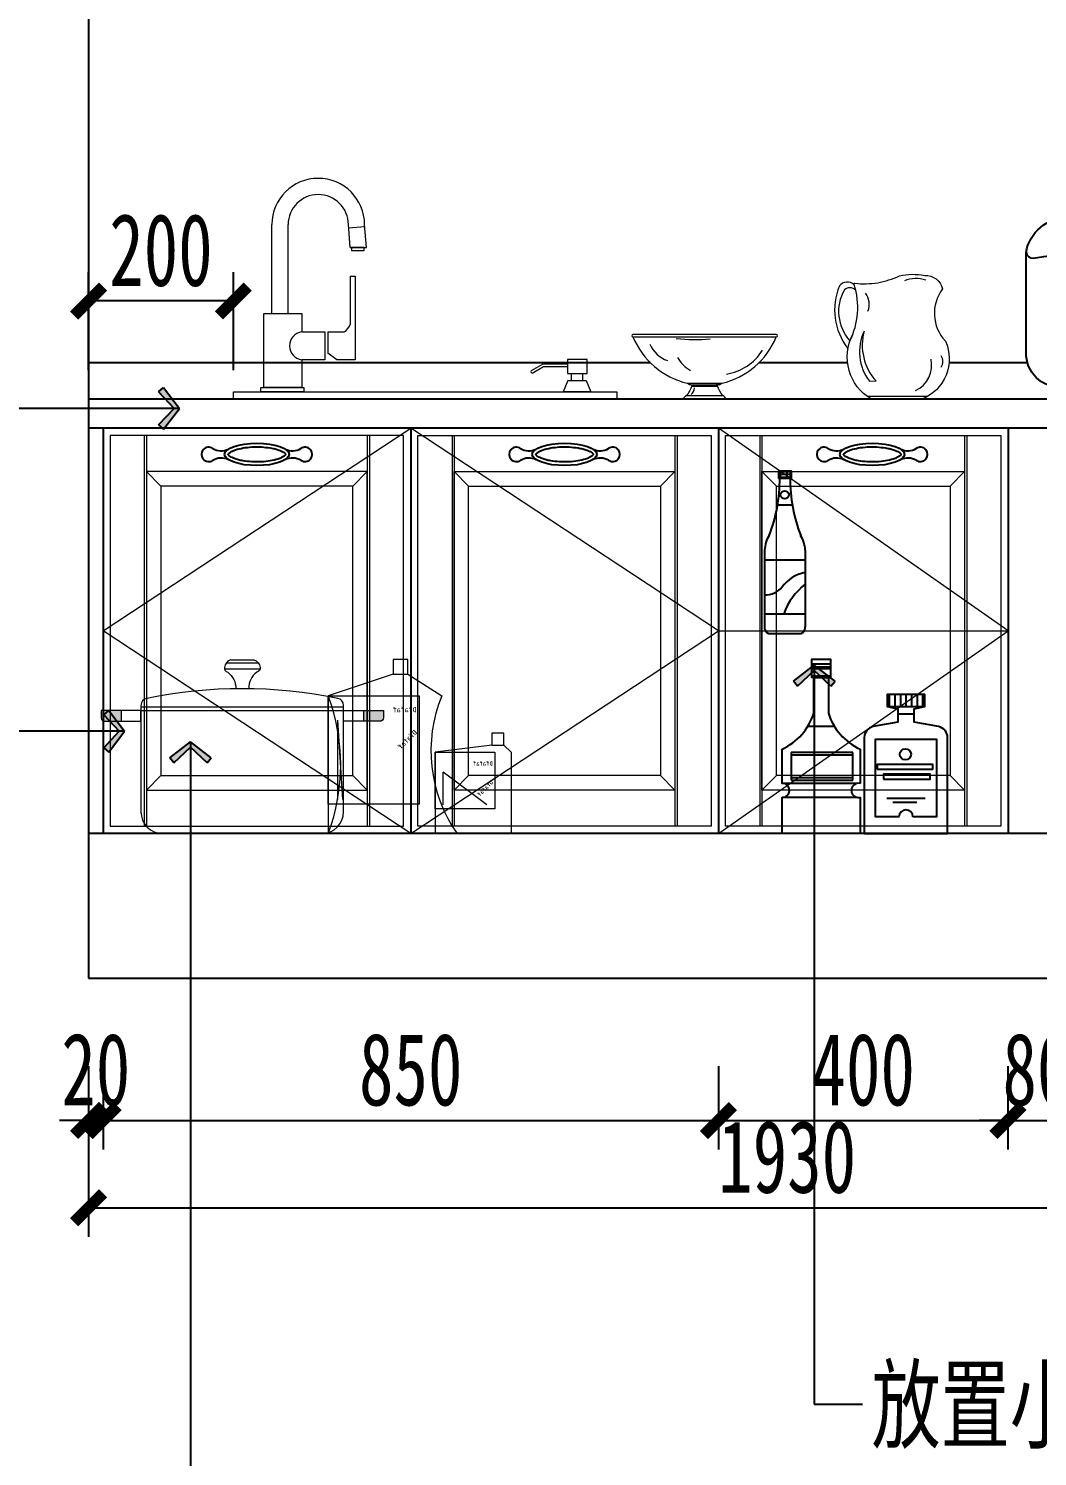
# Model space of a CAD drawing. Header units: millimetres. Extents: x 3104083 to 3173399, y -3165492 to -3044687.
# Drawn here: x 3114958 to 3116351, y -3101658 to -3099686 of the extents above; entities that cross this region are included whole.
import ezdxf

# ---------------------------------------------------------------- set-up
doc = ezdxf.new("R2010")
doc.units = ezdxf.units.MM
doc.header["$LTSCALE"] = 500
doc.header["$MEASUREMENT"] = 0
doc.header["$PDMODE"] = 2
doc.linetypes.add('ACAD_ISO03W100', pattern=[30, 12, -18])
doc.layers.get('0').update_dxf_attribs({"linetype": 'CONTINUOUS'})
doc.layers.get('DEFPOINTS').update_dxf_attribs({"linetype": 'CONTINUOUS'})
for name, color, linetype in [('D-节点尺寸', 5, 'CONTINUOUS'), ('W-基础引线', 35, 'CONTINUOUS'), ('ZB_厨柜', 7, 'CONTINUOUS'), ('台面', 4, 'CONTINUOUS'), ('柜体', 2, 'CONTINUOUS')]:
    doc.layers.add(name, color=color, linetype=linetype)
for name, color, linetype, lineweight in [('墙体', 6, 'CONTINUOUS', 25), ('电器', 85, 'CONTINUOUS', 15), ('辅助线', 252, 'CONTINUOUS', 13)]:
    doc.layers.add(name, color=color, linetype=linetype, lineweight=lineweight)
doc.styles.add('DIM', font='SimSun.ttf', dxfattribs={"width": 0.7})
doc.styles.add('STYLE1', font='SimSun.ttf')
doc.dimstyles.new('40', dxfattribs={"dimscale": 40, "dimtxt": 2.5, "dimasz": 1, "dimexe": 1, "dimexo": 1, "dimgap": 0.5, "dimtad": 1, "dimdec": 0, "dimzin": 0, "dimdsep": 46, "dimtxsty": 'DIM', "dimblk": 'ARCHTICK', "dimcen": 0, "dimclrd": 5, "dimclre": 5, "dimclrt": 35, "dimadec": 0, "dimazin": 0, "dimtfac": 0.5, "dimtdec": 0, "dimtix": 1, "dimtmove": 2, "dimatfit": 2, "dimldrblk": 'A', "dimfxl": 0, "dimtolj": 1, "dimtzin": 0, "dimlwd": -1, "dimlwe": -1, "dimarcsym": 0})
doc.dimstyles.new('基础引线', dxfattribs={"dimtxt": 3, "dimasz": 0.7, "dimexe": 2, "dimexo": 6, "dimgap": 1, "dimtad": 1, "dimdec": 0, "dimdsep": 46, "dimtxsty": 'Standard', "dimblk1": 'A', "dimblk2": 'A', "dimsah": 1, "dimcen": 3, "dimdle": 200, "dimclrd": 256, "dimclre": 256, "dimclrt": 2, "dimadec": 0, "dimazin": 0, "dimtfac": 1, "dimtdec": 0, "dimtix": 1, "dimtmove": 1, "dimatfit": 3, "dimldrblk": 'A', "dimfxl": 0, "dimtvp": 1, "dimtolj": 1, "dimtzin": 0, "dimarcsym": 0})

# ---------------------------------------------------------------- blocks, each defined once
blk = doc.blocks.new('_ArchTick')
at = {"color": 0, "linetype": 'ByBlock', "const_width": 0.4}
blk.add_lwpolyline([(-0.5, -0.5), (0.5, 0.5)], dxfattribs=at)
blk = doc.blocks.new('*D1499')
at = {"layer": 'D-节点尺寸', "color": 5, "ltscale": 100}
for p, q in [((3115060.7, -3101118.8), (3115060.7, -3101234)), ((3115910.7, -3101118.8), (3115910.7, -3101234)), ((3115060.7, -3101194), (3115910.7, -3101194))]:
    blk.add_line(p, q, dxfattribs=at)
at = {"layer": 'DEFPOINTS', "color": 0, "ltscale": 100}
for p in [(3115060.7, -3101078.8), (3115910.7, -3101078.8), (3115910.7, -3101194)]:
    blk.add_point(p, dxfattribs=at)
at = {"layer": 'D-节点尺寸', "color": 5, "ltscale": 100, "xscale": 40, "yscale": 40, "zscale": 40, "rotation": 180}
blk.add_blockref('_ArchTick', (3115060.7, -3101194), dxfattribs=at)
at = {"layer": 'D-节点尺寸', "color": 5, "ltscale": 100, "xscale": 40, "yscale": 40, "zscale": 40}
blk.add_blockref('_ArchTick', (3115910.7, -3101194), dxfattribs=at)
at = {"layer": 'D-节点尺寸', "color": 35, "ltscale": 100, "insert": (3115485.7, -3101124), "char_height": 100, "attachment_point": 5, "style": 'DIM'}
blk.add_mtext('\\A1;850', dxfattribs=at)
blk = doc.blocks.new('A')
for p, q in [((-1.435, 1.148), (-1.09, 1.437)), ((-1.435, 1.148), (-0.369, 0)), ((-1.09, 1.437), (0, 0)), ((-0.369, 0), (-2.127, 0)), ((-1.435, -1.148), (-0.369, 0)), ((-1.09, -1.437), (0, 0)), ((-1.435, -1.148), (-1.09, -1.437))]:
    blk.add_line(p, q)
for points in [[(-1.435, 1.148), (-1.09, 1.437), (-0.369, 0), (0, 0)], [(-1.435, -1.148), (-1.09, -1.437), (-0.369, 0), (0, 0)]]:
    blk.add_solid(points)
blk = doc.blocks.new('*D1500')
at = {"layer": 'D-节点尺寸', "color": 5, "ltscale": 100}
for p, q in [((3115910.7, -3101118.8), (3115910.7, -3101234)), ((3116310.7, -3101118.8), (3116310.7, -3101234)), ((3115910.7, -3101194), (3116310.7, -3101194))]:
    blk.add_line(p, q, dxfattribs=at)
at = {"layer": 'DEFPOINTS', "color": 0, "ltscale": 100}
for p in [(3115910.7, -3101078.8), (3116310.7, -3101078.8), (3116310.7, -3101194)]:
    blk.add_point(p, dxfattribs=at)
at = {"layer": 'D-节点尺寸', "color": 5, "ltscale": 100, "xscale": 40, "yscale": 40, "zscale": 40, "rotation": 180}
blk.add_blockref('_ArchTick', (3115910.7, -3101194), dxfattribs=at)
at = {"layer": 'D-节点尺寸', "color": 5, "ltscale": 100, "xscale": 40, "yscale": 40, "zscale": 40}
blk.add_blockref('_ArchTick', (3116310.7, -3101194), dxfattribs=at)
at = {"layer": 'D-节点尺寸', "color": 35, "ltscale": 100, "insert": (3116110.7, -3101124), "char_height": 100, "attachment_point": 5, "style": 'DIM'}
blk.add_mtext('\\A1;400', dxfattribs=at)
blk = doc.blocks.new('*D1501')
at = {"layer": 'D-节点尺寸', "color": 5, "ltscale": 100}
for p, q in [((3116310.7, -3101118.8), (3116310.7, -3101234)), ((3116390.7, -3101118.8), (3116390.7, -3101234)), ((3116310.7, -3101194), (3116270.7, -3101194)), ((3116310.7, -3101194), (3116390.7, -3101194)), ((3116390.7, -3101194), (3116430.7, -3101194))]:
    blk.add_line(p, q, dxfattribs=at)
at = {"layer": 'DEFPOINTS', "color": 0, "ltscale": 100}
for p in [(3116310.7, -3101078.8), (3116390.7, -3101078.8), (3116390.7, -3101194)]:
    blk.add_point(p, dxfattribs=at)
at = {"layer": 'D-节点尺寸', "color": 5, "ltscale": 100, "xscale": 40, "yscale": 40, "zscale": 40}
blk.add_blockref('_ArchTick', (3116310.7, -3101194), dxfattribs=at)
at = {"layer": 'D-节点尺寸', "color": 5, "ltscale": 100, "xscale": 40, "yscale": 40, "zscale": 40, "rotation": 180}
blk.add_blockref('_ArchTick', (3116390.7, -3101194), dxfattribs=at)
at = {"layer": 'D-节点尺寸', "color": 35, "ltscale": 100, "insert": (3116350.7, -3101124), "char_height": 100, "attachment_point": 5, "style": 'DIM'}
blk.add_mtext('\\A1;80', dxfattribs=at)
blk = doc.blocks.new('*D1509')
at = {"layer": 'D-节点尺寸', "color": 5, "ltscale": 100}
for p, q in [((3115040.7, -3101118.8), (3115040.7, -3101234)), ((3115060.7, -3101118.8), (3115060.7, -3101234)), ((3115040.7, -3101194), (3115000.7, -3101194)), ((3115060.7, -3101194), (3115040.7, -3101194)), ((3115060.7, -3101194), (3115100.7, -3101194))]:
    blk.add_line(p, q, dxfattribs=at)
at = {"layer": 'DEFPOINTS', "color": 0, "ltscale": 100}
for p in [(3115040.7, -3101078.8), (3115060.7, -3101078.8), (3115040.7, -3101194)]:
    blk.add_point(p, dxfattribs=at)
at = {"layer": 'D-节点尺寸', "color": 5, "ltscale": 100, "xscale": 40, "yscale": 40, "zscale": 40}
blk.add_blockref('_ArchTick', (3115040.7, -3101194), dxfattribs=at)
at = {"layer": 'D-节点尺寸', "color": 5, "ltscale": 100, "xscale": 40, "yscale": 40, "zscale": 40, "rotation": 180}
blk.add_blockref('_ArchTick', (3115060.7, -3101194), dxfattribs=at)
at = {"layer": 'D-节点尺寸', "color": 35, "ltscale": 100, "insert": (3115050.7, -3101124), "char_height": 100, "attachment_point": 5, "style": 'DIM'}
blk.add_mtext('\\A1;20', dxfattribs=at)
blk = doc.blocks.new('*D1518')
at = {"layer": 'D-节点尺寸', "color": 5, "ltscale": 100}
for p, q in [((3115040.7, -3101154.7), (3115040.7, -3101354.7)), ((3116970.7, -3101154.7), (3116970.7, -3101354.7)), ((3115040.7, -3101314.7), (3116970.7, -3101314.7))]:
    blk.add_line(p, q, dxfattribs=at)
at = {"layer": 'DEFPOINTS', "color": 0, "ltscale": 100}
for p in [(3115040.7, -3101078.8), (3116970.7, -3101078.8), (3116970.7, -3101314.7)]:
    blk.add_point(p, dxfattribs=at)
at = {"layer": 'D-节点尺寸', "color": 5, "ltscale": 100, "xscale": 40, "yscale": 40, "zscale": 40, "rotation": 180}
blk.add_blockref('_ArchTick', (3115040.7, -3101314.7), dxfattribs=at)
at = {"layer": 'D-节点尺寸', "color": 5, "ltscale": 100, "xscale": 40, "yscale": 40, "zscale": 40}
blk.add_blockref('_ArchTick', (3116970.7, -3101314.7), dxfattribs=at)
at = {"layer": 'D-节点尺寸', "color": 35, "ltscale": 100, "insert": (3116005.7, -3101244.7), "char_height": 100, "attachment_point": 5, "style": 'DIM'}
blk.add_mtext('\\A1;1930', dxfattribs=at)
blk = doc.blocks.new('182')
at = {"layer": 'ZB_厨柜', "color": 253}
for centre, radius, start, end in [((71329.5, -32480.6), 10, 55.1094, 304.8906), ((71346.9, -32452.8), 22.8, 239.4342, 295.2951), ((71346.9, -32508.5), 22.8, 64.7049, 120.5658), ((71445.2, -32452.8), 22.8, 244.7079, 300.5688), ((71445.2, -32508.4), 22.8, 59.4372, 115.298), ((71462.5, -32480.6), 10, 234.9056, 124.8807)]:
    blk.add_arc(centre, radius, start, end, dxfattribs=at)
blk.add_ellipse((71396, -32480.6), major_axis=(-44.6, 0), ratio=0.345562, dxfattribs=at)
blk.add_open_spline([(71356.4, -32480.6), (71356.4, -32480.6), (71356.4, -32480.7), (71356.4, -32480.8), (71356.5, -32480.9), (71356.7, -32481.3), (71356.8, -32481.5), (71357.3, -32482), (71357.5, -32482.3), (71358.6, -32483.2), (71359.5, -32483.8), (71361.9, -32485.1), (71363.4, -32485.8), (71366.6, -32487), (71368.5, -32487.6), (71372.5, -32488.6), (71374.6, -32489.1), (71380.7, -32490.1), (71384.9, -32490.6), (71393.4, -32491.1), (71397.8, -32491.1), (71406.4, -32490.7), (71410.6, -32490.2), (71418.3, -32489), (71421.8, -32488.1), (71426.8, -32486.5), (71428.6, -32485.8), (71431.5, -32484.4), (71432.7, -32483.7), (71434.2, -32482.6), (71434.6, -32482.2), (71435.2, -32481.5), (71435.4, -32481.2), (71435.6, -32480.9), (71435.6, -32480.8), (71435.7, -32480.6), (71435.7, -32480.6), (71435.7, -32480.6), (71435.7, -32480.5), (71435.6, -32480.4), (71435.6, -32480.2), (71435.3, -32479.9), (71435.2, -32479.7), (71434.7, -32479.2), (71434.5, -32478.9), (71433.4, -32478), (71432.4, -32477.3), (71429.9, -32476), (71428.5, -32475.3), (71425.1, -32474.1), (71423.2, -32473.5), (71419.1, -32472.5), (71416.9, -32472), (71410.7, -32471), (71406.5, -32470.6), (71397.9, -32470.1), (71393.5, -32470.1), (71384.9, -32470.6), (71380.8, -32471.1), (71373.1, -32472.4), (71369.6, -32473.3), (71364.7, -32474.9), (71363.1, -32475.6), (71360.3, -32476.9), (71359.2, -32477.6), (71357.8, -32478.7), (71357.4, -32479.1), (71356.8, -32479.8), (71356.6, -32480), (71356.5, -32480.4), (71356.4, -32480.5), (71356.4, -32480.6), (71356.4, -32480.6), (71356.4, -32480.6)], degree=3, knots=[0, 0, 0, 0, 0.09599, 0.09599, 0.19198, 0.19198, 0.28797, 0.28797, 0.38396, 0.38396, 0.56459, 0.56459, 0.74522, 0.74522, 0.92585, 0.92585, 1.10648, 1.10648, 1.409669, 1.409669, 1.712859, 1.712859, 2.016048, 2.016048, 2.319237, 2.319237, 2.516071, 2.516071, 2.712905, 2.712905, 2.839586, 2.839586, 2.966267, 2.966267, 3.06056, 3.06056, 3.154854, 3.154854, 3.249148, 3.249148, 3.343442, 3.343442, 3.437735, 3.437735, 3.532029, 3.532029, 3.714701, 3.714701, 3.897373, 3.897373, 4.080045, 4.080045, 4.262717, 4.262717, 4.567087, 4.567087, 4.871458, 4.871458, 5.175828, 5.175828, 5.480199, 5.480199, 5.672389, 5.672389, 5.86458, 5.86458, 5.989753, 5.989753, 6.114926, 6.114926, 6.208858, 6.208858, 6.283185, 6.283185, 6.283185, 6.283185], dxfattribs=at)
blk = doc.blocks.new('单水槽立面')
at = {"layer": '电器'}
for p, q in [((219410.7, -105582.9), (219410.7, -105460.3)), ((219433.1, -105582.9), (219433.1, -105460.3)), ((219518.8, -105492), (219516.3, -105460.3)), ((219516.6, -105464.7), (219538.9, -105463)), ((219541.2, -105492), (219538.7, -105460.3)), ((219541.2, -105492), (219538.7, -105460.3)), ((219518.8, -105492), (219541.2, -105492)), ((219519.1, -105597.2), (219519.1, -105531.4)), ((219519.1, -105531.4), (219525.5, -105531.4)), ((219525.5, -105531.4), (219525.5, -105646.9)), ((219399.5, -105685.3), (219399.5, -105582.9)), ((219399.5, -105582.9), (219451.9, -105582.9)), ((219451.9, -105582.9), (219451.9, -105608.5)), ((219451.9, -105582.9), (219451.9, -105608.5)), ((219451.9, -105608.5), (219483.9, -105608.5)), ((219483.9, -105608.5), (219483.9, -105646.9)), ((219487.8, -105608.5), (219487.8, -105637.7)), ((219487.8, -105608.5), (219510.5, -105608.5)), ((219451.9, -105646.9), (219451.9, -105685.3)), ((219483.9, -105646.9), (219451.9, -105646.9)), ((219500.2, -105646.9), (219487.8, -105637.7)), ((219525.5, -105646.9), (219500.2, -105646.9)), ((219785, -105652.8), (219769, -105662.1)), ((219786, -105656.5), (219770.9, -105665.3)), ((219819.2, -105652.8), (219785, -105652.8)), ((219819.2, -105656.5), (219786, -105656.5)), ((219824.4, -105675.8), (219824.4, -105666)), ((219840.1, -105675.8), (219840.1, -105666)), ((219451.9, -105685.3), (219399.5, -105685.3)), ((219819.6, -105675.8), (219813.1, -105691.4)), ((219819.6, -105675.8), (219844.8, -105675.8)), ((219844.8, -105675.8), (219851.4, -105691.4)), ((219357.5, -105691.4), (219887.1, -105691.4)), ((219357.5, -105701.4), (219357.5, -105691.4)), ((219887.1, -105701.4), (219357.5, -105701.4)), ((219851.4, -105691.4), (219813.1, -105691.4)), ((219887.1, -105691.4), (219887.1, -105701.4))]:
    blk.add_line(p, q, dxfattribs=at)
for points in [[(219538.3, -105492), (219520.7, -105492), (219520.7, -105495.8), (219538.3, -105495.8)], [(219846, -105646.7), (219819.2, -105646.7), (219819.2, -105666), (219846, -105666)], [(219395.5, -105685.3), (219454.9, -105685.3), (219454.9, -105691.4), (219395.5, -105691.4)]]:
    blk.add_lwpolyline(points, close=True, dxfattribs=at)
for centre, radius, start, end in [((219474.7, -105460.3), 64, 0, 180), ((219474.7, -105460.3), 41.6, 0, 180), ((219454.3, -105627.7), 19.3, 96.9665, 263.0335), ((219499.8, -105591.5), 20.1, 301.8851, 343.4051), ((219770.6, -105663.3), 2.03, 143.2998, 277.2269)]:
    blk.add_arc(centre, radius, start, end, dxfattribs=at)
blk = doc.blocks.new('*D1543')
at = {"layer": 'D-节点尺寸', "color": 5, "ltscale": 100}
for p, q in [((3115040.7, -3100157.5), (3115040.7, -3100021.9)), ((3115240.7, -3100157.5), (3115240.7, -3100021.9)), ((3115240.7, -3100061.9), (3115040.7, -3100061.9))]:
    blk.add_line(p, q, dxfattribs=at)
at = {"layer": 'DEFPOINTS', "color": 0, "ltscale": 100}
for p in [(3115040.7, -3100061.9), (3115040.7, -3100197.5), (3115240.7, -3100197.5)]:
    blk.add_point(p, dxfattribs=at)
at = {"layer": 'D-节点尺寸', "color": 5, "ltscale": 100, "xscale": 40, "yscale": 40, "zscale": 40, "rotation": 180}
blk.add_blockref('_ArchTick', (3115040.7, -3100061.9), dxfattribs=at)
at = {"layer": 'D-节点尺寸', "color": 5, "ltscale": 100, "xscale": 40, "yscale": 40, "zscale": 40}
blk.add_blockref('_ArchTick', (3115240.7, -3100061.9), dxfattribs=at)
at = {"layer": 'D-节点尺寸', "color": 35, "ltscale": 100, "insert": (3115140.7, -3099991.9), "char_height": 100, "attachment_point": 5, "style": 'DIM'}
blk.add_mtext('\\A1;200', dxfattribs=at)
blk = doc.blocks.new('A$C2EBB69B4')
at = {"layer": 'ZB_厨柜', "color": 251}
blk.add_line((73.7, 106.6), (182.3, 106.6), dxfattribs=at)
for points in [[(198.4, 250.3, -0.378056), (256, 202.7), (256, 64, -0.414214), (208, 16), (48, 16, -0.414214), (0, 64), (0, 202.7, -0.373666), (57.6, 250.3, -0.082421)], [(113.9, 144.1), (142.1, 144.1, 0.414214), (144.5, 146.5), (144.5, 158.3, 0.414214), (142.1, 160.7), (113.9, 160.7, 0.414214), (111.5, 158.3), (111.5, 146.5, 0.414214)], [(48, 16), (80.9, 16), (79.8, 7.5, -0.394864), (71.8, 0), (57.1, 0, -0.394864), (49.1, 7.5)], [(208, 16), (175.1, 16), (176.2, 7.5, 0.394864), (184.2, 0), (198.9, 0, 0.394864), (206.9, 7.5)]]:
    blk.add_lwpolyline(points, format="xyb", close=True, dxfattribs=at)
for points in [[(57.6, 250.3, 0.553344), (57.6, 246.3, 0.022402), (198.4, 246.3, 0.553344), (198.4, 250.3)], [(0, 202.7, 0.37205), (10.1, 194.9, -0.075344), (245.9, 194.9, 0.37205), (256, 202.7)], [(205.7, 125, 0.073156), (213, 188.2, 0.377465), (205.8, 195.9, 0.013901), (162.4, 199), (162.4, 187.8, -0.414214), (156, 181.4), (100, 181.4, -0.414214), (93.6, 187.8), (93.6, 199, 0.013901), (50.2, 195.9, 0.377465), (43, 188.2, 0.073156), (50.3, 125)], [(86, 198.7, 0.054661), (90.3, 141.9, 0.314331), (103.9, 129.6, 0.062967), (152.1, 129.6, 0.314331), (165.7, 141.9, 0.054661), (170, 198.7, 0.065658)]]:
    blk.add_lwpolyline(points, format="xyb", dxfattribs=at)
at = {"layer": 'ZB_厨柜', "color": 250}
for points in [[(58.3, 176.9), (70.6, 176.9), (70.6, 179.7), (58.3, 179.7)], [(197.7, 176.9), (185.4, 176.9), (185.4, 179.7), (197.7, 179.7)], [(58.3, 164.9), (70.6, 164.9), (70.6, 167.7), (58.3, 167.7)], [(197.7, 164.9), (185.4, 164.9), (185.4, 167.7), (197.7, 167.7)], [(58.3, 152.9), (70.6, 152.9), (70.6, 155.7), (58.3, 155.7)], [(197.7, 152.9), (185.4, 152.9), (185.4, 155.7), (197.7, 155.7)]]:
    blk.add_lwpolyline(points, close=True, dxfattribs=at)
for points in [[(76.5, 120.8), (82.4, 120.8, 0.414214), (86.4, 124.8), (86.4, 133.5, 0.414214), (82.4, 137.5), (76.5, 137.5, 0.414214), (72.5, 133.5), (72.5, 124.8, 0.414214)], [(123.8, 110.6), (132.2, 110.6, 0.414214), (136.2, 114.6), (136.2, 119.5, 0.414214), (132.2, 123.5), (123.8, 123.5, 0.414214), (119.8, 119.5), (119.8, 114.6, 0.414214)], [(179.5, 120.8), (173.6, 120.8, -0.414214), (169.6, 124.8), (169.6, 133.5, -0.414214), (173.6, 137.5), (179.5, 137.5, -0.414214), (183.5, 133.5), (183.5, 124.8, -0.414214)]]:
    blk.add_lwpolyline(points, format="xyb", close=True, dxfattribs=at)
at = {"layer": 'ZB_厨柜', "color": 251}
for centre, start, end in [((73.7, 130.6), 193.3042, 270), ((182.3, 130.6), 270, 346.6958)]:
    blk.add_arc(centre, 24, start, end, dxfattribs=at)
blk = doc.blocks.new('A$C2A0A222F')
at = {"color": 251}
for p, q in [((24.1, 280.6), (24.1, 267.7)), ((24.2, 280.8), (46.3, 280.8)), ((24.2, 279.4), (46.3, 279.4)), ((24.2, 274.8), (46.3, 274.8)), ((25.1, 281), (25.1, 268.2)), ((27, 280.8), (27, 268)), ((38.4, 280.8), (38.4, 268)), ((44, 280.8), (44, 268)), ((45.4, 280.6), (45.4, 267.7)), ((46, 280.6), (46, 267.7)), ((24.2, 269.7), (46.3, 269.7)), ((24.2, 267.9), (46.3, 267.9)), ((22.5, 222.2), (47.9, 222.2)), ((25, 241.5), (28.2, 241.5)), ((41.4, 241.5), (45.4, 241.5)), ((0.1, 143.9), (0.1, 11.4)), ((0.1, 126.9), (70.1, 126.9)), ((70.1, 143.9), (70.1, 11.4)), ((0.1, 34), (70.1, 34)), ((7, 0), (63.1, 0))]:
    blk.add_line(p, q, dxfattribs=at)
blk.add_circle((34.8, 239.3), 6.97, dxfattribs=at)
for centre, radius, start, end in [((-242.7, 266.3), 268.9, 338.7712, 0.3362), ((313.2, 266.3), 268.9, 179.6638, 201.2288), ((53.9, 141.3), 53.9, 148.6742, 177.2249), ((16.3, 141.3), 53.9, 2.7751, 31.3258), ((80, 45.3), 60.5, 99.66, 144.6578), ((0.5, 106.6), 40.1, 269.4319, 318.9141), ((141.3, -5.3), 114.9, 128.2538, 159.9755), ((10.1, 9.7), 10.2, 170.7096, 252.264), ((60, 9.7), 10.2, 287.736, 9.2904)]:
    blk.add_arc(centre, radius, start, end, dxfattribs=at)
blk = doc.blocks.new('A$C676F72E9')
at = {"layer": 'ZB_厨柜', "color": 251, "ltscale": 4}
for p, q in [((83.4, 292.5), (51, 292.5)), ((83.4, 287.3), (51, 287.3)), ((83.4, 284.2), (51, 284.2)), ((83.4, 271.5), (51, 271.5)), ((54.5, 269.3), (79.9, 269.3)), ((90.4, 184.7), (44, 184.7)), ((15.6, 139.7), (15.6, 92.1)), ((121.8, 139.7), (15.6, 139.7)), ((121.8, 135.2), (15.6, 135.2)), ((121.8, 92.1), (121.8, 139.7)), ((129.2, 86.4), (0, 86.4)), ((15.6, 96.6), (121.8, 96.6)), ((15.6, 92.1), (121.8, 92.1)), ((129.2, 62.1), (0, 62.1))]:
    blk.add_line(p, q, dxfattribs=at)
blk.add_lwpolyline([(134.4, 86.4, 1.235411), (134.4, 62.1), (134.4, 0), (0, 0), (0, 62.1, 1.031815), (0, 86.4), (0, 145.6, 0.21056), (54.5, 207.6), (54.5, 269.3), (51, 269.3), (51, 301.1), (83.4, 301.1), (83.4, 269.3), (79.9, 269.3), (79.9, 207.6, 0.213448), (134.4, 145.6)], format="xyb", close=True, dxfattribs=at)
blk = doc.blocks.new('A$C30A42CD6')
at = {"layer": 'ZB_厨柜', "color": 251}
for p, q in [((43.2, 240), (43.2, 219.1)), ((52.8, 240), (52.8, 219.1)), ((62.4, 240), (62.4, 219.1)), ((72, 240), (72, 219.1)), ((81.6, 240), (81.6, 219.1)), ((91.2, 240), (91.2, 219.1)), ((100.8, 240), (100.8, 219.1)), ((39.5, 219.1), (104.5, 219.1)), ((57.9, 206.4), (86.1, 206.4)), ((38.8, 61), (105, 61)), ((49.3, 54.3), (90.6, 54.3))]:
    blk.add_line(p, q, dxfattribs=at)
for points in [[(0, 0), (144, 0), (144, 165.6, 0.360519), (128.4, 184.5), (86.1, 192.4), (86.1, 215.3), (104.5, 219.1), (104.5, 240), (39.5, 240), (39.5, 219.1), (57.9, 215.3), (57.9, 192.4), (15.6, 184.5, 0.360519), (0, 165.6)], [(84, 28.8, 1), (60, 28.8), (19.2, 28.8), (19.2, 163.1), (124.8, 163.1), (124.8, 28.8)]]:
    blk.add_lwpolyline(points, format="xyb", close=True, dxfattribs=at)
for points in [[(22.6, 111.1), (118.2, 111.1), (118.2, 119), (22.6, 119)], [(33.1, 94), (113.7, 94), (113.7, 102.6), (33.1, 102.6)]]:
    blk.add_lwpolyline(points, close=True, dxfattribs=at)
blk.add_circle((71.2, 136.7), 9.71, dxfattribs=at)

msp = doc.modelspace()

# ---------------------------------------------------------------- hatches: boundary and pattern name
at = {"layer": '电器'}
h = msp.add_hatch(color=256, dxfattribs=at)
h.paths.add_polyline_path([(3115057.88, -3100627.716), (3115057.88, -3100637.716, 0.41421356), (3115062.88, -3100642.716), (3115085.38, -3100642.716), (3115085.38, -3100627.716)])
h.paths.add_polyline_path([(3115420.38, -3100627.716), (3115420.38, -3100642.716), (3115442.88, -3100642.716, 0.41421356), (3115447.88, -3100637.716), (3115447.88, -3100627.716)])

# ---------------------------------------------------------------- linework, layer by layer
at = {"layer": '台面'}
for p, q in [((3115816.941, -3100147.541), (3115040.718, -3100147.541)), ((3116089.082, -3100147.541), (3115966.448, -3100147.541)), ((3116337.674, -3100147.541), (3116229.399, -3100147.541)), ((3116370.718, -3100197.541), (3115040.718, -3100197.541)), ((3116370.718, -3100237.541), (3115040.718, -3100237.541))]:
    msp.add_line(p, q, dxfattribs=at)
at = {"layer": '墙体'}
for p, q in [((3115040.718, -3098547.541), (3115040.718, -3100997.541)), ((3115040.718, -3100997.541), (3116970.718, -3100997.541))]:
    msp.add_line(p, q, dxfattribs=at)
at = {"layer": '柜体'}
for p, q in [((3115060.718, -3100237.541), (3115060.718, -3100797.541)), ((3115485.718, -3100237.541), (3115485.718, -3100797.541)), ((3115910.718, -3100237.541), (3115910.718, -3100797.541)), ((3116310.718, -3100237.541), (3116310.718, -3100797.541)), ((3116390.718, -3100797.541), (3115040.718, -3100797.541))]:
    msp.add_line(p, q, dxfattribs=at)
at = {"layer": '电器'}
for p, q in [((3115792.715, -3100111.388), (3115990.674, -3100111.388)), ((3116119.524, -3100172.842), (3116128.422, -3100172.397)), ((3115867.828, -3100175.541), (3115915.561, -3100175.541)), ((3115873.471, -3100177.541), (3115909.919, -3100177.541)), ((3115874.011, -3100179.541), (3115909.379, -3100179.541)), ((3115866.695, -3100192.541), (3115916.695, -3100192.541)), ((3116198.946, -3100194.043), (3116116.701, -3100194.043)), ((3115231.124, -3100561.663), (3115274.915, -3100561.663)), ((3115237.045, -3100557.541), (3115268.995, -3100557.541)), ((3115461.541, -3100557.17), (3115461.541, -3100577.33)), ((3115481.701, -3100557.17), (3115461.541, -3100557.17)), ((3115481.701, -3100577.33), (3115481.701, -3100557.17)), ((3115228.397, -3100569.974), (3115277.761, -3100569.974)), ((3115461.541, -3100577.33), (3115371.735, -3100607.531)), ((3115461.541, -3100577.33), (3115481.701, -3100577.33)), ((3115481.701, -3100577.33), (3115528.726, -3100607.531)), ((3115113.02, -3100620.656), (3115113.02, -3100767.541)), ((3115113.02, -3100622.541), (3115393.02, -3100622.541)), ((3115371.735, -3100607.531), (3115497.196, -3100607.531)), ((3115371.735, -3100607.531), (3115371.735, -3100797.541)), ((3115371.735, -3100757.221), (3115371.735, -3100607.531)), ((3115393.02, -3100767.541), (3115393.02, -3100620.656)), ((3115497.196, -3100607.531), (3115497.196, -3100757.221)), ((3115085.52, -3100627.541), (3115085.52, -3100642.541)), ((3115113.02, -3100627.541), (3115393.02, -3100627.541)), ((3115391.895, -3100750.501), (3115385.175, -3100641.131)), ((3115385.175, -3100750.501), (3115385.175, -3100641.131)), ((3115420.52, -3100627.541), (3115420.52, -3100642.541)), ((3115614.39, -3100658.955), (3115597.59, -3100658.955)), ((3115597.59, -3100658.955), (3115597.59, -3100675.755)), ((3115614.39, -3100675.755), (3115614.39, -3100658.955)), ((3115597.59, -3100675.755), (3115519.421, -3100685.053)), ((3115519.421, -3100685.053), (3115519.421, -3100797.053)), ((3115519.421, -3100763.453), (3115519.421, -3100685.053)), ((3115519.421, -3100685.053), (3115601.989, -3100685.053)), ((3115597.59, -3100675.755), (3115614.39, -3100675.755)), ((3115601.989, -3100685.053), (3115601.989, -3100763.453)), ((3115614.39, -3100675.755), (3115624.389, -3100685.053)), ((3115624.389, -3100685.053), (3115624.389, -3100797.053)), ((3115530.621, -3100757.853), (3115530.621, -3100713.053)), ((3115590.789, -3100757.853), (3115530.621, -3100713.053)), ((3115497.196, -3100757.221), (3115371.735, -3100757.221)), ((3115601.989, -3100763.453), (3115519.421, -3100763.453)), ((3115143.02, -3100797.541), (3115363.02, -3100797.541)), ((3115152.867, -3100797.541), (3115173.965, -3100797.541)), ((3115371.735, -3100797.541), (3115540.21, -3100797.541)), ((3115534.039, -3100797.541), (3115408.174, -3100797.541)), ((3115519.421, -3100797.053), (3115601.989, -3100797.053)), ((3115624.389, -3100797.053), (3115596.389, -3100797.053))]:
    msp.add_line(p, q, dxfattribs=at)
for points in [[(3116092.195, -3100117.265, 0.19635991), (3116098.148, -3100039.377, -0.36319954), (3116098.25, -3100037.498, -0.22927208), (3116099.108, -3100037.379, 0.07016077), (3116130.689, -3100036.663, 0.06354017), (3116160.84, -3100027.241, -0.10214648), (3116195.657, -3100026.476, -0.35667678), (3116220.321, -3100045.265, 0.36805287), (3116224.195, -3100117.265, -0.43486933), (3116191.374, -3100197.541), (3116122.101, -3100197.541, -0.40245524), (3116096.404, -3100107.669)], [(3116098.148, -3100039.377, 0.44478548), (3116077.859, -3100041.148, 0.26743837), (3116089.088, -3100127.077)], [(3116100.297, -3100047.058, 0.40895498), (3116084.686, -3100046.414, 0.32459547), (3116092.358, -3100116.931, 0.32459547)], [(3115237.045, -3100557.541, 0.29208493), (3115228.354, -3100568.324, 0.37301323), (3115232.88, -3100574.882, -0.25737311), (3115243.969, -3100597.272)], [(3115268.995, -3100557.541, -0.29208493), (3115277.686, -3100568.324, -0.37301323), (3115273.16, -3100574.882, 0.25737311), (3115262.071, -3100597.272)]]:
    msp.add_lwpolyline(points, format="xyb", dxfattribs=at)
for points in [[(3115874.011, -3100179.541, -0.07479939), (3115866.695, -3100192.541, 0.1353059), (3115861.695, -3100197.541), (3115921.695, -3100197.541, 0.1353059), (3115916.695, -3100192.541, -0.07479939), (3115909.379, -3100179.541, 0.33417022), (3115909.379, -3100177.541, 0.17198882), (3115915.561, -3100175.541, 0.2433352), (3115990.674, -3100111.388, 1), (3115990.674, -3100108.388), (3115792.715, -3100108.388, 1), (3115792.715, -3100111.388, 0.2433352), (3115867.828, -3100175.541, 0.17198882), (3115874.011, -3100177.541, 0.33417022)], [(3115063.02, -3100642.541), (3115113.02, -3100642.541), (3115113.02, -3100627.541), (3115058.02, -3100627.541), (3115058.02, -3100637.541, 0.41421356)], [(3115443.02, -3100642.541), (3115393.02, -3100642.541), (3115393.02, -3100627.541), (3115448.02, -3100627.541), (3115448.02, -3100637.541, -0.41421356)]]:
    msp.add_lwpolyline(points, format="xyb", close=True, dxfattribs=at)
for centre, radius, start, end in [((3116183.595, -3100071.136), 40.33, 70.010136, 113.407207), ((3116093.842, -3100066.568), 25.252, 338.267842, 38.003041), ((3116172.044, -3100132.023), 66.517, 154.592065, 217.854605), ((3116182.914, -3100122.958), 73.577, 164.651992, 222.216847), ((3115854.796, -3100104.006), 42.753, 204.03105, 250.097768), ((3115879.689, -3099830.361), 284.723, 264.533256, 273.998673), ((3115910.11, -3100091.193), 72.729, 279.206582, 327.689128), ((3115895.568, -3100116.546), 47.425, 209.601423, 240.436699), ((3116166.47, -3100150.392), 38.825, 295.124352, 12.198395), ((3116207.186, -3100145.499), 13.561, 324.987216, 35.012784), ((3115864.268, -3100180.773), 13.587, 311.484932, 355.354499), ((3115892.378, -3100161.889), 22.085, 314.872276, 321.820815), ((3115253.02, -3101258.374), 660.833, 78.478016, 101.521984), ((3115123.02, -3100620.656), 10, 101.521984, 180), ((3115118.968, -3100702.536), 270.032, 339.400792, 20.599208), ((3115383.02, -3100620.656), 10, 0, 78.478016), ((3115712.076, -3100683.496), 198.463, 157.494933, 215.074382), ((3115143.02, -3100767.541), 30, 180, 270), ((3115363.02, -3100767.541), 30, 270, 0)]:
    msp.add_arc(centre, radius, start, end, dxfattribs=at)
at = {"layer": '辅助线', "linetype": 'ACAD_ISO03W100'}
for p, q in [((3115060.718, -3100517.541), (3115485.718, -3100237.541)), ((3115910.718, -3100517.541), (3115485.718, -3100237.541)), ((3116310.718, -3100517.541), (3115910.718, -3100237.541)), ((3115485.718, -3100797.541), (3115060.718, -3100517.541)), ((3115485.718, -3100797.541), (3115910.718, -3100517.541)), ((3115910.718, -3100797.541), (3116310.718, -3100517.541)), ((3115910.718, -3100517.541), (3116310.718, -3100517.541))]:
    msp.add_line(p, q, dxfattribs=at)
at = {"layer": '辅助线', "color": 250}
for p, q in [((3115117.718, -3100247.541), (3115117.718, -3100787.541)), ((3115428.718, -3100247.541), (3115428.718, -3100787.541)), ((3115542.718, -3100247.541), (3115542.718, -3100787.541)), ((3115853.718, -3100247.541), (3115853.718, -3100787.541)), ((3115967.718, -3100247.541), (3115967.718, -3100787.541)), ((3116253.718, -3100247.541), (3116253.718, -3100787.541))]:
    msp.add_line(p, q, dxfattribs=at)
at = {"layer": '辅助线', "color": 252}
for p, q in [((3115120.718, -3100247.541), (3115120.718, -3100787.541)), ((3115425.718, -3100247.541), (3115425.718, -3100787.541)), ((3115545.718, -3100247.541), (3115545.718, -3100787.541)), ((3115850.718, -3100247.541), (3115850.718, -3100787.541)), ((3115970.718, -3100247.541), (3115970.718, -3100787.541)), ((3116250.718, -3100247.541), (3116250.718, -3100787.541)), ((3115120.718, -3100297.541), (3115140.718, -3100317.541)), ((3115425.718, -3100297.541), (3115405.718, -3100317.541)), ((3115545.718, -3100297.541), (3115565.718, -3100317.541)), ((3115850.718, -3100297.541), (3115830.718, -3100317.541)), ((3115970.718, -3100297.541), (3115990.718, -3100317.541)), ((3116250.718, -3100297.541), (3116230.718, -3100317.541)), ((3115140.718, -3100717.541), (3115120.718, -3100737.541)), ((3115405.718, -3100717.541), (3115425.718, -3100737.541)), ((3115565.718, -3100717.541), (3115545.718, -3100737.541)), ((3115830.718, -3100717.541), (3115850.718, -3100737.541)), ((3115990.718, -3100717.541), (3115970.718, -3100737.541)), ((3116230.718, -3100717.541), (3116250.718, -3100737.541))]:
    msp.add_line(p, q, dxfattribs=at)
at = {"layer": '辅助线', "color": 250}
for points in [[(3115070.718, -3100787.541), (3115475.718, -3100787.541), (3115475.718, -3100247.541), (3115070.718, -3100247.541)], [(3115900.718, -3100787.541), (3115495.718, -3100787.541), (3115495.718, -3100247.541), (3115900.718, -3100247.541)], [(3116300.718, -3100787.541), (3115920.718, -3100787.541), (3115920.718, -3100247.541), (3116300.718, -3100247.541)]]:
    msp.add_lwpolyline(points, close=True, dxfattribs=at)
at = {"layer": '辅助线', "color": 252}
for points in [[(3115120.718, -3100737.541), (3115425.718, -3100737.541), (3115425.718, -3100297.541), (3115120.718, -3100297.541)], [(3115850.718, -3100737.541), (3115545.718, -3100737.541), (3115545.718, -3100297.541), (3115850.718, -3100297.541)], [(3116250.718, -3100737.541), (3115970.718, -3100737.541), (3115970.718, -3100297.541), (3116250.718, -3100297.541)], [(3115140.718, -3100717.541), (3115405.718, -3100717.541), (3115405.718, -3100317.541), (3115140.718, -3100317.541)], [(3115830.718, -3100717.541), (3115565.718, -3100717.541), (3115565.718, -3100317.541), (3115830.718, -3100317.541)], [(3116230.718, -3100717.541), (3115990.718, -3100717.541), (3115990.718, -3100317.541), (3116230.718, -3100317.541)]]:
    msp.add_lwpolyline(points, close=True, dxfattribs=at)

# ---------------------------------------------------------------- block references
at = {"layer": 'ZB_厨柜', "color": 253}
for name, p in [('单水槽立面', (2895883.263, -2994496.174)), ('182', (3043877.186, -3067793.246)), ('182', (3044302.186, -3067793.246)), ('182', (3044727.186, -3067793.246))]:
    msp.add_blockref(name, p, dxfattribs=at)
at = {"layer": 'ZB_厨柜', "color": 251}
msp.add_blockref('A$C2EBB69B4', (3116335.58, -3100197.541), dxfattribs=at)
at = {"layer": 'ZB_厨柜', "color": 251, "xscale": 0.8, "yscale": 0.8, "zscale": 0.8}
for name, p in [('A$C2A0A222F', (3115974.412, -3100521.147)), ('A$C676F72E9', (3115998.82, -3100797.541))]:
    msp.add_blockref(name, p, dxfattribs=at)
at = {"layer": 'ZB_厨柜', "color": 253, "xscale": 0.8, "yscale": 0.8, "zscale": 0.8}
msp.add_blockref('A$C30A42CD6', (3116112.131, -3100797.541), dxfattribs=at)

# ---------------------------------------------------------------- texts
at = {"layer": 'D-节点尺寸', "color": 35, "ltscale": 100, "insert": (3116647.322, -3101592.151), "char_height": 100, "attachment_point": 5, "style": 'DIM'}
msp.add_mtext_dynamic_manual_height_columns('放置小锅及其他烹饪器具', width=1161.35919, gutter_width=400, heights=[0], dxfattribs=at)
at = {"layer": '电器', "style": 'STYLE1', "text_generation_flag": 2}
for height, p in [(6.9673, (3115493.764, -3100629.958)), (5.8061, (3115599.129, -3100703.743))]:
    msp.add_text('Dfafaf', height=height, dxfattribs=at).set_placement(p)
for height, p in [(6.9673, (3115495.22, -3100658.602)), (5.8061, (3115600.342, -3100727.612))]:
    msp.add_text('Dfafaf', height=height, rotation=45, dxfattribs=at).set_placement(p)

# ---------------------------------------------------------------- dimensions: what is measured, and where the dimension line sits
at = {"layer": 'D-节点尺寸', "color": 251, "ltscale": 100}
for base, p1, p2, picture, middle in [((3115040.718, -3100061.9), (3115240.718, -3100197.541), (3115040.718, -3100197.541), '*D1543', (3115140.718, -3099991.9)), ((3115040.718, -3101194.046), (3115060.718, -3101078.838), (3115040.718, -3101078.838), '*D1509', (3115050.718, -3101124.046)), ((3115910.718, -3101194.046), (3115060.718, -3101078.838), (3115910.718, -3101078.838), '*D1499', (3115485.718, -3101124.046)), ((3116310.718, -3101194.046), (3115910.718, -3101078.838), (3116310.718, -3101078.838), '*D1500', (3116110.718, -3101124.046)), ((3116390.718, -3101194.046), (3116310.718, -3101078.838), (3116390.718, -3101078.838), '*D1501', (3116350.718, -3101124.046)), ((3116970.718, -3101314.718), (3115040.718, -3101078.838), (3116970.718, -3101078.838), '*D1518', (3116005.718, -3101244.718))]:
    dim = msp.add_linear_dim(base=base, p1=p1, p2=p2, dimstyle='40', dxfattribs=at)
    dim.commit()
    dim.dimension.update_dxf_attribs({"geometry": picture, "text_midpoint": middle})

# ---------------------------------------------------------------- leaders
at = {"layer": 'W-基础引线'}
for points in [[(3115166.132, -3100210.211), (3114282.179, -3100210.211), (3114161.153, -3100210.211)], [(3116043.1, -3100565.119), (3116043.1, -3101585.844), (3116109.705, -3101585.844)], [(3115090.374, -3100656.403), (3114282.179, -3100656.403), (3114161.153, -3100656.403)], [(3115181.504, -3100671.137), (3115181.504, -3101747.361), (3115871.946, -3101747.361)]]:
    msp.add_leader(points, dimstyle='基础引线', override={"dimasz": 20}, dxfattribs=at)

doc.saveas('drawing.dxf')
